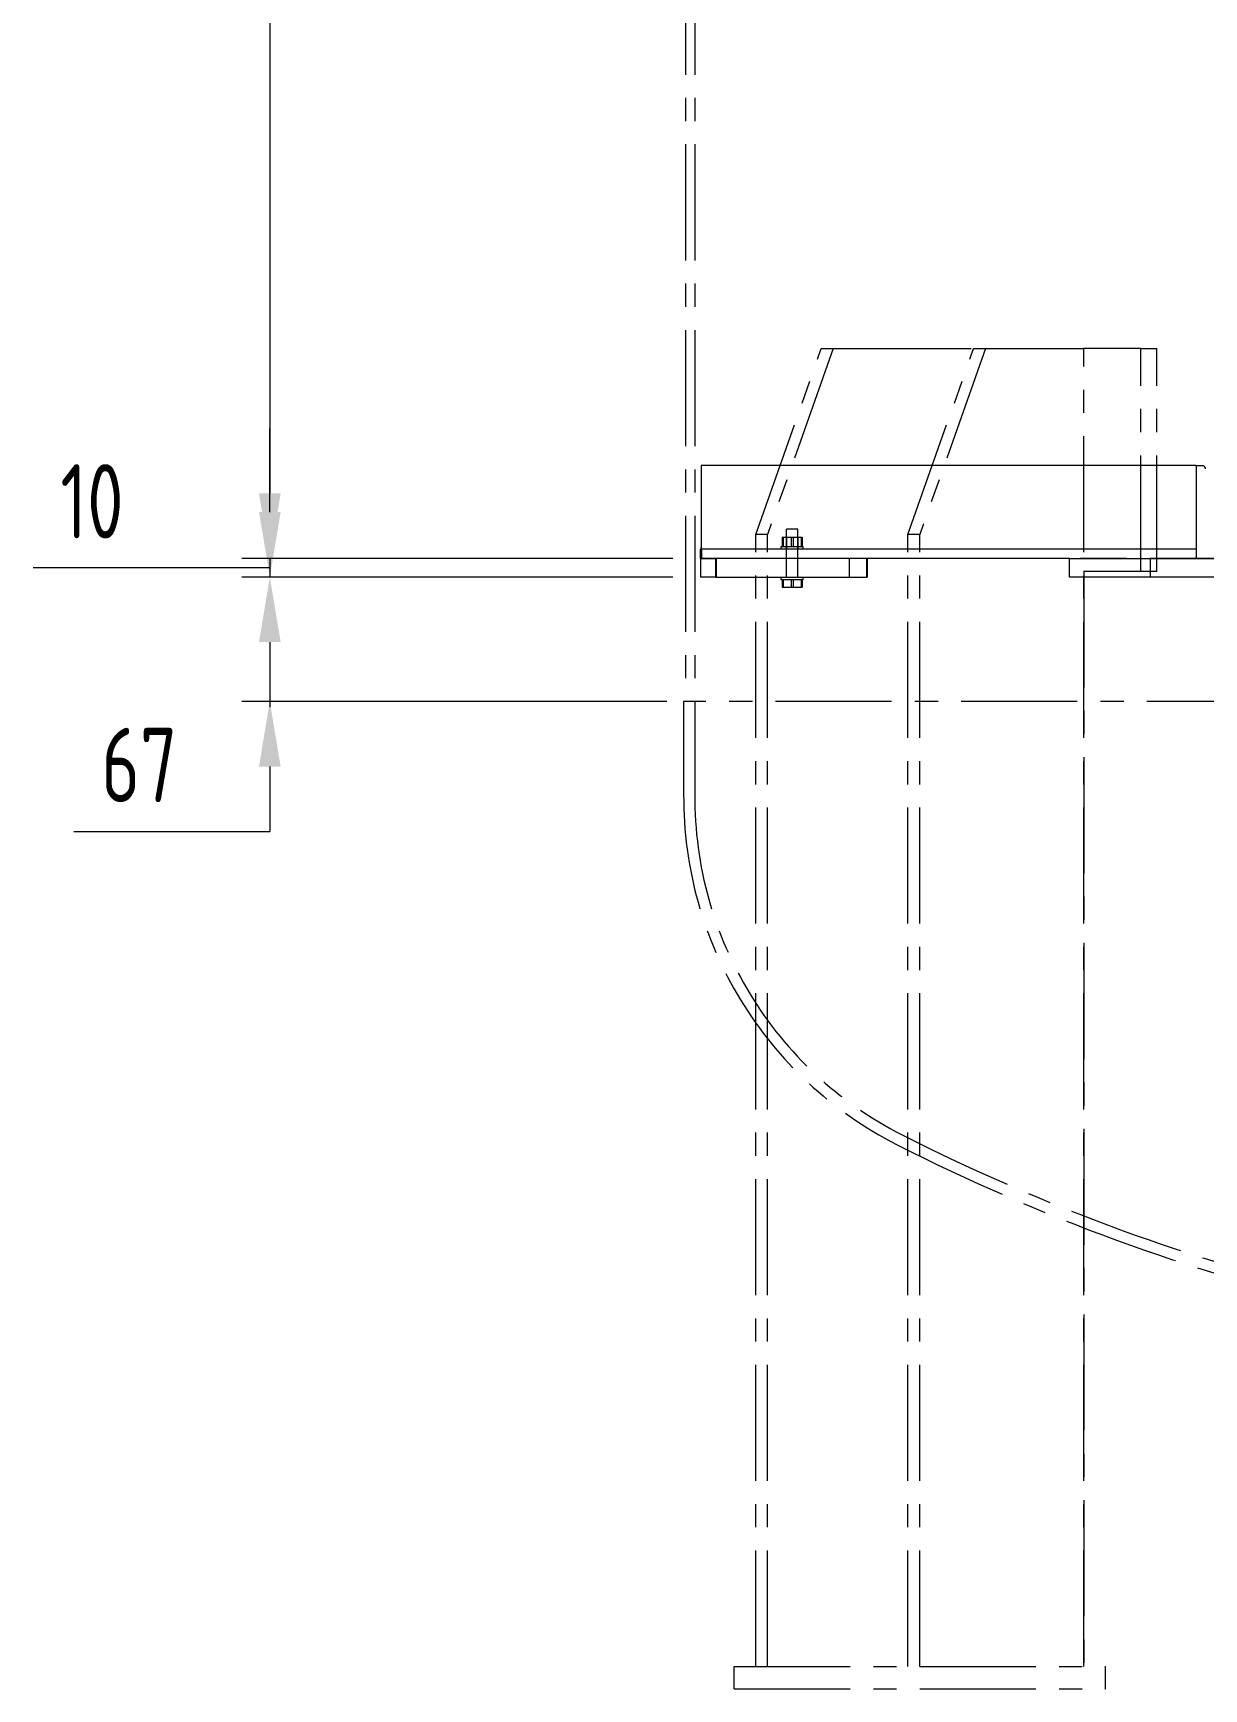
# Model space of a CAD drawing. Header units: millimetres. Extents: x -46397 to 283259, y -8690 to 23983.
# Drawn here: x 189195 to 189825, y -473 to 418 of the extents above; entities that cross this region are included whole.
import ezdxf

# ---------------------------------------------------------------- set-up
doc = ezdxf.new("R2010")
doc.units = ezdxf.units.MM
doc.linetypes.add('CENTER', pattern=[2, 1.25, -0.25, 0.25, -0.25])
doc.linetypes.add('HIDDENX2', pattern=[0.75, 0.5, -0.25])
doc.layers.get('Defpoints').update_dxf_attribs({"lineweight": 0})
doc.layers.add('DIM', color=8, linetype='Continuous')
doc.layers.add('mDƯỜNG TÂM', color=8, linetype='CENTER', lineweight=0)
doc.styles.add('GHI CHÚ 1', font='isocp_IV25.ttf', dxfattribs={"width": 0.8})
doc.dimstyles.new('1-30SCALE', dxfattribs={"dimtxt": 75, "dimasz": 75, "dimexe": 37.5, "dimexo": 30, "dimgap": 30, "dimtad": 1, "dimtoh": 1, "dimdec": 0, "dimdsep": 46, "dimtxsty": 'GHI CHÚ 1', "dimcen": 0.09, "dimclrd": 256, "dimclre": 256, "dimclrt": 2, "dimadec": 0, "dimazin": 0, "dimtfac": 1, "dimtdec": 0, "dimtofl": 0, "dimtmove": 0, "dimatfit": 3, "dimfxl": 1, "dimlwd": 0, "dimlwe": 0, "dimarcsym": 0})

# ---------------------------------------------------------------- blocks, each defined once
blk = doc.blocks.new('A$C06888fbc')
at = {"color": 150, "linetype": 'Continuous', "lineweight": 0, "ltscale": 10, "extrusion": (0, 1, 0)}
for p, q in [((-332.33, 581.61), (-598.87, 581.61)), ((-332.33, 581.61), (-329, 581.61)), ((-332.33, 581.61), (-332.33, 531.61)), ((-546.91, 547.36), (-552.91, 547.36)), ((-552.91, 543.11), (-552.91, 547.36)), ((-546.91, 543.11), (-546.91, 547.36)), ((-599.26, 531.61), (-599.26, 536.61)), ((-332.33, 536.61), (-598.8, 536.61)), ((-555.91, 538.11), (-543.91, 538.11)), ((-555.91, 536.61), (-555.91, 538.11)), ((-555.32, 543.11), (-550.43, 543.11)), ((-555.32, 543.11), (-555.32, 538.11)), ((-550.43, 543.11), (-545.01, 543.11)), ((-550.43, 543.11), (-550.43, 538.11)), ((-545.01, 543.11), (-544.49, 543.11)), ((-545.01, 543.11), (-545.01, 538.11)), ((-544.49, 543.11), (-544.49, 538.11)), ((-543.91, 536.61), (-543.91, 538.11)), ((-599.26, 531.62), (-591.09, 531.62)), ((-599.26, 531.62), (-599.26, 521.62)), ((-509.78, 531.62), (-591.09, 531.62)), ((-591.09, 521.62), (-591.09, 531.62)), ((-509.78, 521.62), (-509.78, 531.62)), ((-400.48, 531.61), (-509.78, 531.61)), ((-509.32, 521.62), (-509.32, 531.61)), ((-400.48, 521.62), (-400.48, 531.62)), ((-400.48, 531.62), (-332.33, 531.62)), ((-282.33, 531.61), (-332.33, 531.61)), ((-591.09, 521.62), (-599.26, 521.62)), ((-591.09, 521.62), (-509.78, 521.62)), ((-555.91, 520.12), (-555.91, 521.62)), ((-543.91, 520.12), (-555.91, 520.12)), ((-555.32, 520.12), (-555.32, 516.12)), ((-550.43, 520.12), (-550.43, 516.12)), ((-545.01, 520.12), (-545.01, 516.12)), ((-544.49, 520.12), (-544.49, 516.12)), ((-543.91, 520.12), (-543.91, 521.62)), ((-509.32, 521.62), (-509.78, 521.62)), ((-231.57, 521.62), (-400.48, 521.62)), ((-555.32, 516.12), (-550.43, 516.12)), ((-550.43, 516.12), (-545.01, 516.12)), ((-545.01, 516.12), (-544.49, 516.12))]:
    blk.add_line(p, q, dxfattribs=at)
at = {"color": 1, "linetype": 'HIDDENX2', "lineweight": 0, "ltscale": 50, "extrusion": (0, 1, 0)}
for p, q in [((-543.91, 536.61), (-555.91, 536.61)), ((-555.91, 536.61), (-555.91, 536.61)), ((-554.8, 543.11), (-554.8, 538.11)), ((-552.91, 521.62), (-552.91, 543.11)), ((-552.91, 543.11), (-552.91, 536.61)), ((-549.39, 543.11), (-549.39, 538.11)), ((-546.91, 521.62), (-546.91, 543.11)), ((-546.91, 543.11), (-546.91, 536.61)), ((-543.91, 536.61), (-543.91, 536.61)), ((-509.78, 531.61), (-598.73, 531.61)), ((-590.64, 521.62), (-590.64, 531.62)), ((-519.26, 531.62), (-519.26, 521.62)), ((-509.32, 531.62), (-509.78, 531.62)), ((-509.32, 531.61), (-509.32, 531.62)), ((-332.33, 531.61), (-400.48, 531.61)), ((-356.95, 521.62), (-356.95, 531.62)), ((-332.33, 531.62), (-282.33, 531.62)), ((-555.91, 521.62), (-543.91, 521.62)), ((-555.91, 521.62), (-555.91, 521.62)), ((-554.8, 520.12), (-554.8, 516.12)), ((-549.39, 520.12), (-549.39, 516.12)), ((-543.91, 521.62), (-543.91, 521.62))]:
    blk.add_line(p, q, dxfattribs=at)
at = {"color": 150, "linetype": 'Continuous', "lineweight": 0, "ltscale": 10}
for points, knots in [([(-598.87, 581.61), (-598.87, 581.61), (-598.87, 581.61), (-598.88, 581.61), (-598.88, 581.6), (-598.89, 581.53), (-598.9, 581.48), (-598.91, 581.29), (-598.91, 581.14), (-598.92, 580.81), (-598.93, 580.62), (-598.93, 580.27), (-598.93, 580.11), (-598.93, 579.94)], [4.537418, 4.537418, 4.537418, 4.537418, 4.540215, 4.540215, 4.920362, 4.920362, 5.399342, 5.399342, 6.064077, 6.064077, 6.674933, 6.674933, 7.168212, 7.168212, 7.168212, 7.168212]), ([(-327.33, 579.94), (-327.33, 580.05), (-327.34, 580.16), (-327.38, 580.37), (-327.41, 580.47), (-327.49, 580.67), (-327.54, 580.76), (-327.66, 580.94), (-327.72, 581.01), (-327.86, 581.17), (-327.95, 581.25), (-328.14, 581.38), (-328.24, 581.44), (-328.56, 581.57), (-328.79, 581.61), (-329, 581.61)], [0, 0, 0, 0, 0.312011, 0.312011, 0.624021, 0.624021, 0.936032, 0.936032, 1.248043, 1.248043, 1.627769, 1.627769, 2.007495, 2.007495, 2.766948, 2.766948, 2.766948, 2.766948]), ([(-598.93, 542.11), (-598.93, 541.95), (-598.93, 541.79), (-598.93, 540.91), (-598.94, 540.2), (-598.96, 538.92), (-598.98, 538.35), (-599.01, 537.49), (-599.02, 537.18), (-599.05, 536.81), (-599.06, 536.7), (-599.08, 536.63), (-599.08, 536.61), (-599.09, 536.61), (-599.09, 536.61), (-599.09, 536.61)], [19.375768, 19.375768, 19.375768, 19.375768, 19.860468, 19.860468, 22.043366, 22.043366, 24.21338, 24.21338, 26.058816, 26.058816, 27.423408, 27.423408, 28.023898, 28.023898, 28.037872, 28.037872, 28.037872, 28.037872]), ([(-598.8, 536.61), (-598.8, 536.61), (-598.8, 536.61), (-598.8, 536.61), (-598.79, 536.6), (-598.78, 536.53), (-598.77, 536.47), (-598.76, 536.28), (-598.75, 536.13), (-598.74, 535.8), (-598.74, 535.61), (-598.73, 535.26), (-598.73, 535.1), (-598.73, 534.94)], [4.515441, 4.515441, 4.515441, 4.515441, 4.524921, 4.524921, 4.90607, 4.90607, 5.388346, 5.388346, 6.053302, 6.053302, 6.664672, 6.664672, 7.146502, 7.146502, 7.146502, 7.146502])]:
    blk.add_open_spline(points, degree=3, knots=knots, dxfattribs=at)
for points in [[(-598.93, 579.94), (-598.93, 567.33), (-598.93, 554.72), (-598.93, 542.11)], [(-599.26, 536.61), (-599.26, 536.61), (-599.11, 536.61), (-598.8, 536.61)], [(-598.73, 534.94), (-598.73, 533.83), (-598.73, 532.72), (-598.73, 531.61)], [(-598.73, 531.61), (-599.08, 531.61), (-599.26, 531.61), (-599.26, 531.61)]]:
    blk.add_open_spline(points, degree=3, dxfattribs=at)
at = {"color": 1, "linetype": 'HIDDENX2', "lineweight": 0, "ltscale": 50}
blk.add_open_spline([(-598.74, 531.61), (-598.74, 548.28), (-598.74, 564.95), (-598.74, 581.61)], degree=3, dxfattribs=at)
blk = doc.blocks.new('jh')
at = {"layer": 'mDƯỜNG TÂM', "color": 8, "ltscale": 50, "extrusion": (0, 1, 0)}
for p, q in [((-605, 1500), (-605, 0)), ((-600, 1500), (-600, 0)), ((606, 0), (-606, 0))]:
    blk.add_line(p, q, dxfattribs=at)
at = {"layer": 'mDƯỜNG TÂM', "color": 8, "ltscale": 50, "extrusion": (6.89019e-16, 1, 0)}
for p, q in [((-567.22, 90), (-531.87, 190)), ((-525.5, 190), (-560.86, 90)), ((-531.87, 190), (-525.79, 190)), ((-525.79, 190), (-524.9, 190)), ((-524.9, 190), (-513.59, 190)), ((-513.59, 190), (-450.13, 190)), ((-485.2, 90), (-449.84, 190)), ((-443.48, 190), (-478.84, 90)), ((-450.13, 190), (-443.76, 190)), ((-443.76, 190), (-390.73, 190)), ((-359.81, 190), (-390.73, 190)), ((-390.45, -519.61), (-390.45, 190)), ((-359.81, 190), (-351.2, 190)), ((-359.81, 70), (-359.81, 190)), ((-351.2, 70), (-351.2, 190)), ((-567.22, -519.61), (-567.22, 90)), ((-560.86, 90), (-567.22, 90)), ((-560.86, -519.61), (-560.86, 90)), ((-485.2, -519.61), (-485.2, 90)), ((-478.84, 90), (-485.2, 90)), ((-478.84, -519.61), (-478.84, 90)), ((-359.81, 70), (-390.73, 70)), ((-390.45, 70), (-390.45, -519.61)), ((-351.2, 70), (-359.81, 70)), ((-578.84, -519.61), (-379.12, -519.61)), ((-578.84, -531.61), (-578.84, -519.61)), ((-379.12, -519.61), (-378.84, -519.61)), ((-378.84, -531.61), (-378.84, -519.61)), ((-578.84, -531.61), (-379.12, -531.61)), ((-379.12, -531.61), (-378.84, -531.61))]:
    blk.add_line(p, q, dxfattribs=at)
at = {"layer": 'mDƯỜNG TÂM', "color": 8, "ltscale": 50}
blk.add_lwpolyline([(-606, 0), (-606, -49.99, 0.28449), (-491.03, -238.66, 0.238987), (491.03, -238.66, 0.28449), (606, -49.99), (606, 0)], format="xyb", close=True, dxfattribs=at)
blk.add_lwpolyline([(-600, 0), (-600, -50.01, 0.284518), (-488.32, -233.31, 0.238987), (488.32, -233.31, 0.284518), (600, -50.01), (600, 0)], format="xyb", dxfattribs=at)
blk = doc.blocks.new('*D1033')
at = {"layer": 'Defpoints', "color": 0, "transparency": 16777216}
for p in [(189752.78, 1463.23, -1.5), (189322.06, 135.23), (189554.01, 135.23, -1.5)]:
    blk.add_point(p, dxfattribs=at)
at = {"layer": 'DIM', "linetype": 'Continuous', "lineweight": 0, "transparency": 16777216}
for p, q in [((189737.78, 1463.23), (189307.06, 1463.23)), ((189322.06, 1428.23), (189322.06, 170.23)), ((189539.01, 135.23), (189307.06, 135.23))]:
    blk.add_line(p, q, dxfattribs=at)
at = {"layer": 'DIM', "transparency": 16777216}
for points in [[(189316.23, 1428.23), (189327.9, 1428.23), (189322.06, 1463.23)], [(189316.23, 170.23), (189327.9, 170.23), (189322.06, 135.23)]]:
    blk.add_solid(points, dxfattribs=at)
at = {"layer": 'DIM', "color": 2, "transparency": 16777216, "insert": (189286.28, 799.23), "char_height": 40, "attachment_point": 5, "rotation": 90, "style": 'GHI CHÚ 1'}
blk.add_mtext('1328', dxfattribs=at)
blk = doc.blocks.new('*D1034')
at = {"layer": 'Defpoints', "color": 0, "transparency": 16777216}
for p in [(189554.01, 135.23, -1.5), (189322.06, 125.23), (189554.01, 125.23, -1.5)]:
    blk.add_point(p, dxfattribs=at)
at = {"layer": 'DIM', "linetype": 'Continuous', "lineweight": 0, "transparency": 16777216}
for p, q in [((189322.06, 170.23), (189322.06, 205.23)), ((189539.01, 135.23), (189307.06, 135.23)), ((189322.06, 135.23), (189322.06, 125.23)), ((189258, 130.23), (189194.58, 130.23)), ((189322.06, 130.23), (189258, 130.23)), ((189539.01, 125.23), (189307.06, 125.23)), ((189322.06, 90.23), (189322.06, 55.23))]:
    blk.add_line(p, q, dxfattribs=at)
at = {"layer": 'DIM', "transparency": 16777216}
for points in [[(189316.23, 170.23), (189327.9, 170.23), (189322.06, 135.23)], [(189316.23, 90.23), (189327.9, 90.23), (189322.06, 125.23)]]:
    blk.add_solid(points, dxfattribs=at)
at = {"layer": 'DIM', "color": 2, "transparency": 16777216, "insert": (189226.29, 166.02), "char_height": 40, "attachment_point": 5, "style": 'GHI CHÚ 1'}
blk.add_mtext('10', dxfattribs=at)
blk = doc.blocks.new('*D1035')
at = {"layer": 'Defpoints', "color": 0, "transparency": 16777216}
for p in [(189554.01, 125.23, -1.5), (189322.06, 58.23), (189550.93, 58.23, -1.5)]:
    blk.add_point(p, dxfattribs=at)
at = {"layer": 'DIM', "linetype": 'Continuous', "lineweight": 0, "transparency": 16777216}
for p, q in [((189322.06, 160.23), (189322.06, 195.23)), ((189539.01, 125.23), (189307.06, 125.23)), ((189535.93, 58.23), (189307.06, 58.23)), ((189322.06, 23.23), (189322.06, -11.77)), ((189216.54, -11.77), (189322.06, -11.77))]:
    blk.add_line(p, q, dxfattribs=at)
at = {"layer": 'DIM', "transparency": 16777216}
for points in [[(189316.23, 160.23), (189327.9, 160.23), (189322.06, 125.23)], [(189316.23, 23.23), (189327.9, 23.23), (189322.06, 58.23)]]:
    blk.add_solid(points, dxfattribs=at)
at = {"layer": 'DIM', "color": 2, "transparency": 16777216, "insert": (189251.8, 24.09), "char_height": 40, "attachment_point": 5, "style": 'GHI CHÚ 1'}
blk.add_mtext('67', dxfattribs=at)

msp = doc.modelspace()

# ---------------------------------------------------------------- block references
for name, p in [('jh', (190150.93, 58.23, -1.5)), ('A$C06888fbc', (190153.27, -396.38, -1.5))]:
    msp.add_blockref(name, p)

# ---------------------------------------------------------------- dimensions: what is measured, and where the dimension line sits
at = {"layer": 'DIM'}
for base, p1, p2, picture, middle in [((189322.06, 135.23), (189752.78, 1463.23, -1.5), (189554.01, 135.23, -1.5), '*D1033', (189286.28, 799.23)), ((189322.06, 125.23), (189554.01, 135.23, -1.5), (189554.01, 125.23, -1.5), '*D1034', (189243, 166.02))]:
    dim = msp.add_linear_dim(base=base, p1=p1, p2=p2, angle=90, dimstyle='1-30SCALE', override={"dimtxt": 40, "dimasz": 35, "dimexe": 15, "dimexo": 15, "dimgap": 15, "dimtmove": 1}, dxfattribs=at)
    dim.commit()
    dim.dimension.update_dxf_attribs({"geometry": picture, "text_midpoint": middle})
dim = msp.add_linear_dim(base=(189322.06, 58.23), p1=(189554.01, 125.23, -1.5), p2=(189550.93, 58.23, -1.5), angle=90, dimstyle='1-30SCALE', override={"dimtxt": 40, "dimasz": 35, "dimexe": 15, "dimexo": 15, "dimgap": 15, "dimtmove": 1}, dxfattribs=at)
dim.commit()
dim.dimension.update_dxf_attribs({"geometry": '*D1035', "text_midpoint": (189283.04, 4.15), "dimtype": 160})

doc.saveas('drawing.dxf')
